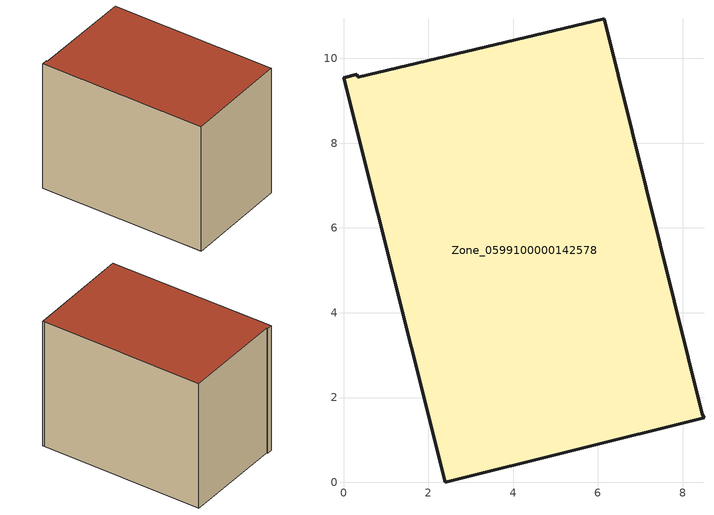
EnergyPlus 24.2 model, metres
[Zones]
Zone_0599100000142578
 floor ground (C_G): 8.5,1.53 2.4,0 0,9.54 0.32,9.62 0.33,9.55 6.15,10.94 8.46,1.61 z0
 wall outside (C_F): 2.4,0 8.5,1.53 8.46,1.61 6.15,10.94 0.33,9.55 0.32,9.62 0,9.54 2.4,0 z0:7.76
 roof outside (C_R): 8.46,1.61 6.15,10.94 0.33,9.55 0.32,9.62 0,9.54 2.4,0 8.5,1.53 z7.76
[BUILDING]
Pand.0599100000142578: North Axis=0; Terrain=City; Loads Convergence Tolerance Value=0.04; Temperature Convergence Tolerance Value=0.4; Solar Distribution=FullExterior; Maximum Number of Warmup Days=25; Minimum Number of Warmup Days=1
[Site:Location]
Rotterdam.The.Hague.AP_ZH_NLD Design_Conditions: Latitude=51.96; Longitude=4.45; Time Zone=1; Elevation=-4.5
[SITE:GROUNDTEMPERATURE:BUILDINGSURFACE]
18, 18, 18, 18, 18, 18, 18, 18, 18, 18, 18, 18
[MATERIAL] Thermal Absorptance=0.9; Solar Absorptance=0.7; Visible Absorptance=0.7
Name | Roughness | Thickness | Conductivity | Density | Specific Heat
G.TC.1965-1974 | MediumSmooth | 0.15 | 0.882353 | 540 | 1210
F.TC.1965-1974 | Rough | 0.3 | 0.697674 | 1920 | 840
R.TC.1965-1974 | MediumRough | 0.2 | 0.232558 | 1500 | 1000
[CONSTRUCTION]
C_G: G.TC.1965-1974
C_F: F.TC.1965-1974
C_R: R.TC.1965-1974
[ZONE]
Zone_0599100000142578: Type=1; Multiplier=1; Ceiling Height=Autocalculate; Volume=Autocalculate; Floor Area=autocalculate; Part of Total Floor Area=Yes
[ZONEINFILTRATION:DESIGNFLOWRATE]
Infil_Zone_0599100000142578: Zone or ZoneList or Space or SpaceList=Zone_0599100000142578; Schedule=AlwaysOn; Design Flow Rate Calculation Method=Flow/Area; Flow Rate per Floor Area=0.003; Constant Term Coefficient=1; Temperature Term Coefficient=0; Velocity Term Coefficient=0; Velocity Squared Term Coefficient=0
[HVACTEMPLATE:ZONE:IDEALLOADSAIRSYSTEM]
Zone_0599100000142578: Maximum Heating Supply Air Temperature=50; Minimum Cooling Supply Air Temperature=13; Maximum Heating Supply Air Humidity Ratio=0.0156; Minimum Cooling Supply Air Humidity Ratio=0.0077; Heating Limit=NoLimit; Cooling Limit=NoLimit; Dehumidification Control Type=ConstantSensibleHeatRatio; Cooling Sensible Heat Ratio=0.7; Dehumidification Setpoint=60; Humidification Control Type=None; Humidification Setpoint=30; Outdoor Air Method=None; Outdoor Air Flow Rate per Person=0.00944; Outdoor Air Flow Rate per Zone Floor Area=0; Outdoor Air Flow Rate per Zone=0; Demand Controlled Ventilation Type=None; Outdoor Air Economizer Type=NoEconomizer; Heat Recovery Type=None; Sensible Heat Recovery Effectiveness=0.7; Latent Heat Recovery Effectiveness=0.65
[ZONECONTROL:THERMOSTAT]
ThermostatControl_Zone_0599100000142578: Zone or ZoneList=Zone_0599100000142578; Control Type Schedule=DualSetpointControlType; Control 1=Thermostat_Zone_0599100000142578; Temperature Difference Between Cutout And Setpoint=0
[THERMOSTATSETPOINT:DUALSETPOINT]
Thermostat_Zone_0599100000142578: Heating Setpoint Temperature Schedule=HeatingSetpoint_Zone_0599100000142578; Cooling Setpoint Temperature Schedule=CoolingSetpoint_Zone_0599100000142578
[SCHEDULE:COMPACT]
HeatingSetpoint_Zone_0599100000142578: Through: 12/31, For: AllDays, Until: 24:00, 21
CoolingSetpoint_Zone_0599100000142578: Through: 12/31, For: AllDays, Until: 24:00, 24
DualSetpointControlType: Through: 12/31, For: AllDays, Until: 24:00, 4
AlwaysOn: Through: 12/31, For: AllDays, Until: 24:00, 1
